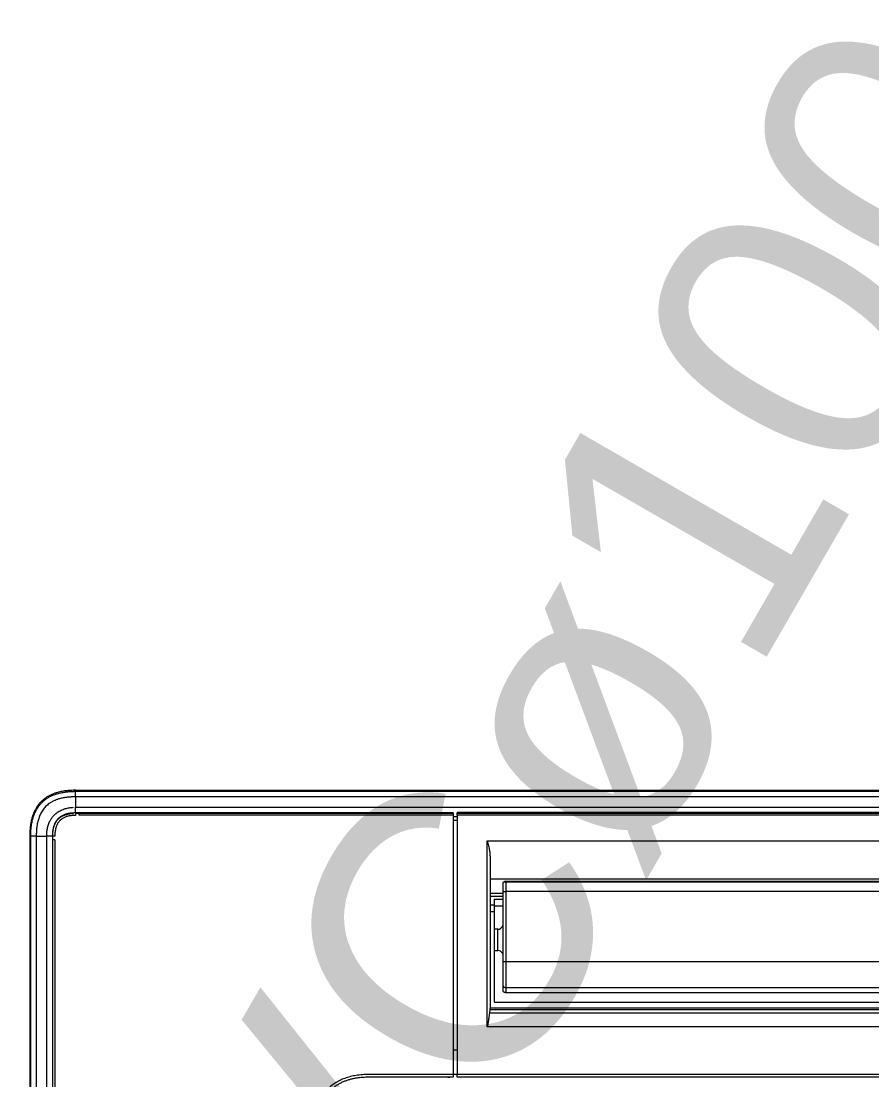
# Model space of a CAD drawing. Header units: metres. Extents: x -101133.8 to -101066.7, y -24899.3 to -24824.7.
# Drawn here: x -101108.6164 to -101108.305, y -24833.3835 to -24832.996 of the extents above; entities that cross this region are included whole.
import ezdxf

# ---------------------------------------------------------------- set-up
doc = ezdxf.new("R2010")
doc.units = ezdxf.units.M
doc.header["$LTSCALE"] = 0.2
doc.header["$PDSIZE"] = -5
for name, color, linetype in [('CMT-COTATION DIVERS', 1, 'Continuous'), ('CMT-CVC-MATERIEL', 30, 'Continuous'), ('CMT-PLB-EV-SOUS DALLAGE', 1, 'Continuous')]:
    doc.layers.add(name, color=color, linetype=linetype)
doc.styles.add('Arial', font='arial.ttf')
doc.styles.get("Standard").update_dxf_attribs({"font": 'arial.ttf'})
doc.dimstyles.get("Standard").update_dxf_attribs({"dimtxt": 0.18, "dimasz": 0.18, "dimexe": 0.18, "dimexo": 0.0625, "dimgap": 0.09, "dimtad": 0, "dimtih": 1, "dimtoh": 1, "dimdec": 4, "dimzin": 0, "dimdsep": 46, "dimtxsty": 'Standard', "dimcen": 0.09, "dimadec": 0, "dimazin": 0, "dimtfac": 1, "dimtdec": 4, "dimtofl": 0, "dimtmove": 0, "dimatfit": 3, "dimfxl": 1, "dimtolj": 1, "dimtzin": 0, "dimarcsym": 0})

# ---------------------------------------------------------------- blocks, each defined once
blk = doc.blocks.new('Cassette 600x600')
at = {"linetype": 'Continuous', "lineweight": 13}
for p, q in [((-20590.73, -35.19), (-20590.73, 551.21)), ((-20590.33, -35.19), (-20590.33, 551.21)), ((-20588.32, 551.21), (-20588.32, -35.19)), ((-20584.49, -35.19), (-20584.49, 551.21)), ((-20582.73, 104.51), (-20582.73, 411.51)), ((-20582.28, 104.51), (-20582.28, 411.51)), ((-20581.56, 411.51), (-20581.56, 104.51)), ((-20486.73, 411.51), (-20486.73, 104.51)), ((-20485.73, 411.51), (-20485.73, 104.51)), ((-20572.22, 115.51), (-20572.22, 400.51)), ((-20558.17, 399.51), (-20558.17, 116.51)), ((-20511.13, 116.51), (-20511.13, 399.51)), ((-20510.35, 399.59), (-20510.35, 116.42)), ((-20509.2, 116.31), (-20509.2, 399.7)), ((-20504.07, 400.51), (-20504.07, 115.51)), ((-20513.13, 118.01), (-20513.13, 398.01)), ((-20557.27, 394.23), (-20557.27, 121.78)), ((-20557.11, 393.71), (-20557.11, 122.31)), ((-20553.73, 122.31), (-20553.73, 393.71)), ((-20528.03, 122.31), (-20528.03, 393.71)), ((-20518.53, 122.31), (-20518.53, 393.71)), ((-20516.68, 122.31), (-20516.68, 393.71)), ((-20516.64, 122.04), (-20516.64, 393.97)), ((-20557.11, 122.31), (-20553.73, 122.31)), ((-20556.58, 121.31), (-20556.8, 121.32)), ((-20553.44, 121.31), (-20556.58, 121.31)), ((-20553.73, 122.31), (-20528.03, 122.31)), ((-20528.06, 121.31), (-20553.44, 121.31)), ((-20552.99, 121.31), (-20552.99, 116.51)), ((-20551.83, 121.31), (-20551.83, 116.51)), ((-20550.85, 118.01), (-20550.85, 121.31)), ((-20548.43, 118.01), (-20548.43, 121.31)), ((-20519.13, 121.31), (-20528.06, 121.31)), ((-20528.03, 122.31), (-20518.53, 122.31)), ((-20517.53, 121.31), (-20519.13, 121.31)), ((-20518.53, 122.31), (-20516.68, 122.31)), ((-20517.35, 121.31), (-20517.53, 121.31)), ((-20566.63, 116.51), (-20510.98, 116.51)), ((-20550.85, 118.01), (-20548.73, 118.01)), ((-20548.73, 116.51), (-20548.73, 118.01)), ((-20548.73, 118.01), (-20546.27, 118.01)), ((-20546.27, 118.01), (-20513.13, 118.01)), ((-20546.27, 118.01), (-20546.27, 116.51)), ((-20539.83, 119.31), (-20539.83, 118.01)), ((-20532.03, 119.31), (-20539.83, 119.31)), ((-20532.03, 118.01), (-20532.03, 119.31)), ((-20510.35, 116.42), (-20509.2, 116.31)), ((-20504.07, 115.51), (-20572.22, 115.51)), ((-20582.73, 104.51), (-20582.28, 104.51)), ((-20582.43, 103.01), (-20582.43, -35.19)), ((-20582.43, 103.01), (-20582.28, 103.01)), ((-20581.56, 104.51), (-20582.28, 104.51)), ((-20582.28, -33.88), (-20582.28, 103.01)), ((-20582.28, 103.01), (-20581.56, 103.01)), ((-20581.56, 104.51), (-20486.73, 104.51)), ((-20581.56, 103.01), (-20581.56, -33.88)), ((-20581.56, 103.01), (-20486.73, 103.01)), ((-20581.03, 104.51), (-20581.03, 103.01)), ((-20579.73, 103.11), (-20579.73, 104.51)), ((-20495.73, 103.11), (-20579.73, 103.11)), ((-20579.73, 103.01), (-20579.73, 103.11)), ((-20495.73, 103.11), (-20495.73, 104.51)), ((-20485.73, 104.51), (-20486.73, 104.51)), ((-20486.73, 104.51), (-20486.73, 103.01)), ((-20486.73, 103.01), (-20486.73, 72.81)), ((-20486.73, 103.01), (-20485.73, 103.01)), ((-20485.73, 103.01), (-20485.73, 93.8)), ((-20485.73, 101.01), (-20485.73, 101.78)), ((-20485.73, 93.8), (-20485.73, 72.81)), ((-20582.28, -35.19), (-20582.28, -33.88)), ((-20590.73, -35.19), (-20590.33, -35.19)), ((-20588.32, -35.19), (-20584.49, -35.19)), ((-20582.43, -35.19), (-20584.49, -35.19)), ((-20582.43, -35.19), (-20582.28, -35.19)), ((-20572.62, -43.54), (-20573.93, -43.54)), ((-20573.93, -43.54), (-20573.93, -43.69)), ((-20573.93, -43.69), (-20435.73, -43.69)), ((-20573.93, -43.69), (-20573.93, -45.76)), ((-19987.53, -45.76), (-20573.93, -45.76)), ((-20573.93, -49.58), (-20573.93, -45.76)), ((-20572.62, -42.83), (-20435.73, -42.83)), ((-20435.73, -43.54), (-20572.62, -43.54)), ((-20573.93, -49.58), (-19987.53, -49.58)), ((-19987.53, -51.6), (-20573.93, -51.6)), ((-20573.93, -51.99), (-20573.93, -51.6)), ((-20573.93, -51.99), (-19987.53, -51.99))]:
    blk.add_line(p, q, dxfattribs=at)
for centre, radius, start, end in [((-20541.83, 119.31), 2, 0, 73.2061), ((-20530.03, 119.31), 2, 120.8445, 180), ((-20535.42, 122.06), 7.4, 354.1787, 1.9347), ((-20581.65, -26.31), 8.91, 265.9739, 270.7197), ((-20565.04, -42.92), 8.91, 179.2804, 184.0261)]:
    blk.add_arc(centre, radius, start, end, dxfattribs=at)
for points, knots in [([(-20556.8, 121.32), (-20556.81, 121.32), (-20556.83, 121.32), (-20556.84, 121.33), (-20556.85, 121.33), (-20556.87, 121.33), (-20556.88, 121.33), (-20556.89, 121.33), (-20556.9, 121.34), (-20556.92, 121.34), (-20556.93, 121.34), (-20556.94, 121.35), (-20556.95, 121.35), (-20556.96, 121.35), (-20556.98, 121.36), (-20556.99, 121.36), (-20557, 121.37), (-20557.01, 121.37), (-20557.02, 121.37), (-20557.03, 121.38), (-20557.04, 121.38), (-20557.05, 121.39), (-20557.06, 121.4), (-20557.07, 121.4), (-20557.08, 121.41), (-20557.09, 121.41), (-20557.1, 121.42), (-20557.11, 121.43), (-20557.12, 121.43), (-20557.13, 121.44), (-20557.13, 121.45), (-20557.14, 121.45), (-20557.15, 121.46), (-20557.16, 121.47), (-20557.16, 121.47), (-20557.17, 121.48), (-20557.18, 121.49), (-20557.18, 121.5), (-20557.19, 121.51), (-20557.2, 121.53), (-20557.21, 121.54), (-20557.22, 121.55), (-20557.22, 121.56), (-20557.23, 121.58), (-20557.24, 121.59), (-20557.24, 121.6), (-20557.25, 121.62), (-20557.25, 121.63), (-20557.25, 121.64), (-20557.26, 121.66), (-20557.26, 121.68), (-20557.26, 121.7), (-20557.27, 121.72), (-20557.27, 121.74), (-20557.27, 121.76), (-20557.27, 121.79), (-20557.27, 121.81), (-20557.27, 121.83), (-20557.26, 121.85), (-20557.26, 121.87), (-20557.26, 121.89), (-20557.25, 121.92), (-20557.25, 121.95), (-20557.24, 121.98), (-20557.23, 122.01), (-20557.22, 122.04), (-20557.21, 122.07), (-20557.2, 122.1), (-20557.19, 122.13), (-20557.18, 122.16), (-20557.16, 122.19), (-20557.15, 122.23), (-20557.14, 122.25), (-20557.13, 122.25), (-20557.13, 122.26), (-20557.13, 122.26), (-20557.13, 122.27), (-20557.13, 122.27), (-20557.12, 122.27), (-20557.12, 122.28), (-20557.12, 122.28), (-20557.12, 122.29), (-20557.11, 122.29), (-20557.11, 122.3), (-20557.11, 122.3), (-20557.11, 122.3), (-20557.11, 122.3), (-20557.11, 122.3), (-20557.11, 122.3), (-20557.11, 122.3), (-20557.11, 122.3), (-20557.11, 122.3), (-20557.11, 122.3), (-20557.11, 122.3), (-20557.11, 122.3), (-20557.11, 122.3), (-20557.11, 122.31)], [0, 0, 0, 0, 1, 1, 1, 2, 2, 2, 3, 3, 3, 4, 4, 4, 5, 5, 5, 6, 6, 6, 7, 7, 7, 8, 8, 8, 9, 9, 9, 10, 10, 10, 11, 11, 11, 12, 12, 12, 13, 13, 13, 14, 14, 14, 15, 15, 15, 16, 16, 16, 17, 17, 17, 18, 18, 18, 19, 19, 19, 20, 20, 20, 21, 21, 21, 22, 22, 22, 23, 23, 23, 24, 24, 24, 25, 25, 25, 26, 26, 26, 27, 27, 27, 28, 28, 28, 29, 29, 29, 30, 30, 30, 31, 31, 31, 32, 32, 32, 32]), ([(-20553.44, 121.31), (-20553.44, 121.31), (-20553.44, 121.31), (-20553.44, 121.31), (-20553.44, 121.31), (-20553.44, 121.31), (-20553.45, 121.31), (-20553.45, 121.31), (-20553.45, 121.31), (-20553.45, 121.31), (-20553.45, 121.31), (-20553.45, 121.31), (-20553.45, 121.31), (-20553.46, 121.31), (-20553.46, 121.31), (-20553.47, 121.31), (-20553.47, 121.31), (-20553.47, 121.31), (-20553.48, 121.31), (-20553.48, 121.32), (-20553.49, 121.32), (-20553.49, 121.32), (-20553.49, 121.32), (-20553.5, 121.33), (-20553.5, 121.33), (-20553.51, 121.33), (-20553.52, 121.34), (-20553.53, 121.35), (-20553.53, 121.36), (-20553.54, 121.37), (-20553.55, 121.38), (-20553.56, 121.39), (-20553.56, 121.4), (-20553.57, 121.42), (-20553.58, 121.43), (-20553.59, 121.44), (-20553.59, 121.46), (-20553.6, 121.47), (-20553.61, 121.49), (-20553.61, 121.5), (-20553.62, 121.52), (-20553.63, 121.54), (-20553.63, 121.56), (-20553.64, 121.58), (-20553.64, 121.6), (-20553.65, 121.62), (-20553.66, 121.64), (-20553.66, 121.66), (-20553.67, 121.68), (-20553.67, 121.7), (-20553.68, 121.73), (-20553.68, 121.75), (-20553.69, 121.77), (-20553.69, 121.8), (-20553.69, 121.82), (-20553.7, 121.85), (-20553.7, 121.87), (-20553.7, 121.9), (-20553.71, 121.92), (-20553.71, 121.95), (-20553.71, 121.97), (-20553.72, 122), (-20553.72, 122.03), (-20553.72, 122.05), (-20553.72, 122.08), (-20553.72, 122.11), (-20553.72, 122.14), (-20553.73, 122.16), (-20553.73, 122.19), (-20553.73, 122.22), (-20553.73, 122.25), (-20553.73, 122.28), (-20553.73, 122.31)], [0, 0, 0, 0, 1, 1, 1, 2, 2, 2, 3, 3, 3, 4, 4, 4, 5, 5, 5, 6, 6, 6, 7, 7, 7, 8, 8, 8, 9, 9, 9, 10, 10, 10, 11, 11, 11, 12, 12, 12, 13, 13, 13, 14, 14, 14, 15, 15, 15, 16, 16, 16, 17, 17, 17, 18, 18, 18, 19, 19, 19, 20, 20, 20, 21, 21, 21, 22, 22, 22, 23, 23, 23, 24, 24, 24, 24]), ([(-20519.13, 121.31), (-20519.13, 121.31), (-20519.13, 121.31), (-20519.12, 121.31), (-20519.12, 121.31), (-20519.12, 121.31), (-20519.12, 121.31), (-20519.11, 121.31), (-20519.11, 121.31), (-20519.11, 121.31), (-20519.11, 121.31), (-20519.1, 121.31), (-20519.1, 121.31), (-20519.09, 121.31), (-20519.08, 121.31), (-20519.07, 121.31), (-20519.07, 121.31), (-20519.06, 121.31), (-20519.05, 121.31), (-20519.04, 121.32), (-20519.03, 121.32), (-20519.02, 121.32), (-20519.02, 121.32), (-20519.01, 121.33), (-20519, 121.33), (-20518.99, 121.33), (-20518.97, 121.34), (-20518.95, 121.35), (-20518.93, 121.36), (-20518.92, 121.37), (-20518.9, 121.38), (-20518.89, 121.39), (-20518.87, 121.4), (-20518.86, 121.42), (-20518.84, 121.43), (-20518.83, 121.44), (-20518.81, 121.46), (-20518.8, 121.47), (-20518.78, 121.49), (-20518.77, 121.5), (-20518.76, 121.52), (-20518.74, 121.54), (-20518.73, 121.56), (-20518.72, 121.58), (-20518.71, 121.6), (-20518.7, 121.62), (-20518.68, 121.64), (-20518.67, 121.66), (-20518.66, 121.68), (-20518.65, 121.7), (-20518.64, 121.73), (-20518.63, 121.75), (-20518.62, 121.77), (-20518.61, 121.8), (-20518.6, 121.82), (-20518.6, 121.85), (-20518.59, 121.87), (-20518.58, 121.9), (-20518.57, 121.92), (-20518.57, 121.95), (-20518.56, 121.97), (-20518.56, 122), (-20518.55, 122.03), (-20518.55, 122.05), (-20518.55, 122.08), (-20518.54, 122.11), (-20518.54, 122.14), (-20518.54, 122.16), (-20518.54, 122.19), (-20518.54, 122.22), (-20518.53, 122.25), (-20518.53, 122.28), (-20518.53, 122.31)], [0, 0, 0, 0, 1, 1, 1, 2, 2, 2, 3, 3, 3, 4, 4, 4, 5, 5, 5, 6, 6, 6, 7, 7, 7, 8, 8, 8, 9, 9, 9, 10, 10, 10, 11, 11, 11, 12, 12, 12, 13, 13, 13, 14, 14, 14, 15, 15, 15, 16, 16, 16, 17, 17, 17, 18, 18, 18, 19, 19, 19, 20, 20, 20, 21, 21, 21, 22, 22, 22, 23, 23, 23, 24, 24, 24, 24]), ([(-20516.68, 122.31), (-20516.68, 122.3), (-20516.68, 122.3), (-20516.68, 122.3), (-20516.68, 122.3), (-20516.68, 122.3), (-20516.68, 122.3), (-20516.68, 122.3), (-20516.68, 122.3), (-20516.68, 122.3), (-20516.68, 122.3), (-20516.68, 122.3), (-20516.68, 122.3), (-20516.68, 122.29), (-20516.68, 122.28), (-20516.67, 122.27), (-20516.67, 122.26), (-20516.67, 122.25), (-20516.66, 122.23), (-20516.66, 122.22), (-20516.66, 122.21), (-20516.66, 122.2), (-20516.66, 122.19), (-20516.65, 122.18), (-20516.65, 122.17), (-20516.65, 122.15), (-20516.65, 122.11), (-20516.64, 122.08), (-20516.64, 122.05), (-20516.64, 122.03), (-20516.64, 122), (-20516.64, 121.97), (-20516.65, 121.95), (-20516.65, 121.92), (-20516.66, 121.89), (-20516.66, 121.86), (-20516.67, 121.84), (-20516.67, 121.81), (-20516.68, 121.8), (-20516.69, 121.78), (-20516.69, 121.76), (-20516.7, 121.74), (-20516.71, 121.72), (-20516.72, 121.7), (-20516.73, 121.68), (-20516.74, 121.66), (-20516.75, 121.65), (-20516.77, 121.63), (-20516.78, 121.61), (-20516.79, 121.59), (-20516.8, 121.58), (-20516.81, 121.57), (-20516.82, 121.56), (-20516.83, 121.55), (-20516.84, 121.54), (-20516.86, 121.52), (-20516.87, 121.51), (-20516.88, 121.5), (-20516.9, 121.49), (-20516.91, 121.48), (-20516.92, 121.47), (-20516.93, 121.46), (-20516.94, 121.45), (-20516.95, 121.45), (-20516.96, 121.44), (-20516.98, 121.43), (-20516.99, 121.43), (-20517, 121.42), (-20517.01, 121.42), (-20517.02, 121.41), (-20517.03, 121.4), (-20517.04, 121.4), (-20517.06, 121.39), (-20517.07, 121.39), (-20517.08, 121.38), (-20517.09, 121.38), (-20517.1, 121.37), (-20517.12, 121.37), (-20517.13, 121.36), (-20517.14, 121.36), (-20517.15, 121.36), (-20517.17, 121.35), (-20517.18, 121.35), (-20517.19, 121.34), (-20517.2, 121.34), (-20517.22, 121.34), (-20517.23, 121.34), (-20517.24, 121.33), (-20517.25, 121.33), (-20517.27, 121.33), (-20517.28, 121.33), (-20517.29, 121.32), (-20517.3, 121.32), (-20517.32, 121.32), (-20517.33, 121.32), (-20517.34, 121.32), (-20517.35, 121.31)], [0, 0, 0, 0, 1, 1, 1, 2, 2, 2, 3, 3, 3, 4, 4, 4, 5, 5, 5, 6, 6, 6, 7, 7, 7, 8, 8, 8, 9, 9, 9, 10, 10, 10, 11, 11, 11, 12, 12, 12, 13, 13, 13, 14, 14, 14, 15, 15, 15, 16, 16, 16, 17, 17, 17, 18, 18, 18, 19, 19, 19, 20, 20, 20, 21, 21, 21, 22, 22, 22, 23, 23, 23, 24, 24, 24, 25, 25, 25, 26, 26, 26, 27, 27, 27, 28, 28, 28, 29, 29, 29, 30, 30, 30, 31, 31, 31, 32, 32, 32, 32]), ([(-20572.22, 115.51), (-20572.21, 115.51), (-20572.21, 115.51), (-20572.21, 115.51), (-20572.21, 115.51), (-20572.21, 115.51), (-20572.2, 115.51), (-20572.2, 115.51), (-20572.2, 115.51), (-20572.2, 115.51), (-20572.2, 115.51), (-20572.19, 115.51), (-20572.19, 115.51), (-20572, 115.56), (-20571.64, 115.66), (-20571.32, 115.74), (-20571, 115.82), (-20570.72, 115.89), (-20570.44, 115.96), (-20570.15, 116.03), (-20569.86, 116.1), (-20569.54, 116.16), (-20569.22, 116.22), (-20568.88, 116.28), (-20568.63, 116.32), (-20568.43, 116.35), (-20568.29, 116.36), (-20568.13, 116.38), (-20567.98, 116.4), (-20567.8, 116.41), (-20567.63, 116.43), (-20567.46, 116.44), (-20567.3, 116.46), (-20567.13, 116.47), (-20566.97, 116.48), (-20566.8, 116.49), (-20566.63, 116.51)], [0, 0, 0, 0, 1, 1, 1, 2, 2, 2, 3, 3, 3, 4, 4, 4, 5, 5, 5, 6, 6, 6, 7, 7, 7, 8, 8, 8, 9, 9, 9, 10, 10, 10, 11, 11, 11, 12, 12, 12, 12]), ([(-20510.98, 116.51), (-20510.97, 116.5), (-20510.95, 116.5), (-20510.94, 116.5), (-20510.92, 116.5), (-20510.9, 116.5), (-20510.89, 116.49), (-20510.87, 116.49), (-20510.85, 116.49), (-20510.83, 116.49), (-20510.81, 116.48), (-20510.79, 116.48), (-20510.77, 116.48), (-20510.75, 116.47), (-20510.73, 116.47), (-20510.71, 116.47), (-20510.69, 116.46), (-20510.67, 116.46), (-20510.65, 116.46), (-20510.62, 116.45), (-20510.6, 116.45), (-20510.57, 116.44), (-20510.55, 116.44), (-20510.52, 116.43), (-20510.5, 116.43), (-20510.49, 116.43), (-20510.48, 116.43), (-20510.46, 116.43), (-20510.45, 116.43), (-20510.44, 116.43), (-20510.43, 116.42), (-20510.41, 116.42), (-20510.4, 116.42), (-20510.39, 116.42), (-20510.38, 116.42), (-20510.36, 116.42), (-20510.35, 116.42)], [0, 0, 0, 0, 1, 1, 1, 2, 2, 2, 3, 3, 3, 4, 4, 4, 5, 5, 5, 6, 6, 6, 7, 7, 7, 8, 8, 8, 9, 9, 9, 10, 10, 10, 11, 11, 11, 12, 12, 12, 12]), ([(-20509.2, 116.31), (-20509.04, 116.29), (-20508.88, 116.27), (-20508.72, 116.25), (-20508.56, 116.22), (-20508.4, 116.2), (-20508.23, 116.18), (-20508.07, 116.16), (-20507.9, 116.13), (-20507.74, 116.11), (-20507.59, 116.09), (-20507.46, 116.07), (-20507.26, 116.04), (-20507.04, 116.01), (-20506.75, 115.96), (-20506.47, 115.92), (-20506.2, 115.87), (-20505.94, 115.83), (-20505.69, 115.79), (-20505.43, 115.74), (-20505.19, 115.7), (-20504.9, 115.65), (-20504.61, 115.6), (-20504.29, 115.54), (-20504.11, 115.51), (-20504.11, 115.51), (-20504.1, 115.51), (-20504.1, 115.51), (-20504.1, 115.51), (-20504.1, 115.51), (-20504.09, 115.51), (-20504.09, 115.51), (-20504.09, 115.51), (-20504.08, 115.51), (-20504.08, 115.51), (-20504.08, 115.51), (-20504.07, 115.51)], [0, 0, 0, 0, 1, 1, 1, 2, 2, 2, 3, 3, 3, 4, 4, 4, 5, 5, 5, 6, 6, 6, 7, 7, 7, 8, 8, 8, 9, 9, 9, 10, 10, 10, 11, 11, 11, 12, 12, 12, 12]), ([(-20486.73, 72.81), (-20486.72, 72.41), (-20486.7, 72.01), (-20486.69, 71.61), (-20486.67, 71.21), (-20486.65, 70.81), (-20486.63, 70.41), (-20486.61, 70.01), (-20486.58, 69.62), (-20486.54, 69.21), (-20486.51, 68.81), (-20486.46, 68.4), (-20486.41, 68.02), (-20486.36, 67.65), (-20486.31, 67.31), (-20486.24, 66.96), (-20486.18, 66.61), (-20486.11, 66.25), (-20486.03, 65.9), (-20485.95, 65.55), (-20485.86, 65.21), (-20485.76, 64.86), (-20485.66, 64.51), (-20485.55, 64.15), (-20485.44, 63.83), (-20485.33, 63.5), (-20485.22, 63.2), (-20485.1, 62.89), (-20484.98, 62.59), (-20484.85, 62.28), (-20484.72, 61.98), (-20484.58, 61.68), (-20484.44, 61.38), (-20484.29, 61.09), (-20484.13, 60.8), (-20483.97, 60.5), (-20483.8, 60.23), (-20483.64, 59.95), (-20483.47, 59.69), (-20483.29, 59.43), (-20483.12, 59.17), (-20482.93, 58.92), (-20482.74, 58.67), (-20482.54, 58.42), (-20482.34, 58.17), (-20482.13, 57.94), (-20481.93, 57.7), (-20481.71, 57.47), (-20481.49, 57.25), (-20481.26, 57.03), (-20481.03, 56.81), (-20480.8, 56.6), (-20480.56, 56.39), (-20480.32, 56.19), (-20480.07, 56), (-20479.82, 55.81), (-20479.56, 55.62), (-20479.31, 55.44), (-20479.05, 55.27), (-20478.79, 55.1), (-20478.51, 54.93), (-20478.23, 54.77), (-20477.94, 54.6), (-20477.65, 54.45), (-20477.35, 54.29), (-20477.06, 54.15), (-20476.75, 54.02), (-20476.45, 53.88), (-20476.14, 53.75), (-20475.84, 53.63), (-20475.54, 53.51), (-20475.24, 53.4), (-20474.91, 53.29), (-20474.58, 53.18), (-20474.23, 53.07), (-20473.88, 52.98), (-20473.53, 52.88), (-20473.18, 52.79), (-20472.83, 52.71), (-20472.48, 52.63), (-20472.12, 52.56), (-20471.78, 52.49), (-20471.43, 52.43), (-20471.09, 52.37), (-20470.71, 52.32), (-20470.34, 52.27), (-20469.93, 52.23), (-20469.52, 52.19), (-20469.12, 52.16), (-20468.72, 52.13), (-20468.33, 52.1), (-20467.93, 52.08), (-20467.53, 52.06), (-20467.13, 52.05), (-20466.73, 52.03), (-20466.33, 52.02), (-20465.93, 52.01)], [0, 0, 0, 0, 1, 1, 1, 2, 2, 2, 3, 3, 3, 4, 4, 4, 5, 5, 5, 6, 6, 6, 7, 7, 7, 8, 8, 8, 9, 9, 9, 10, 10, 10, 11, 11, 11, 12, 12, 12, 13, 13, 13, 14, 14, 14, 15, 15, 15, 16, 16, 16, 17, 17, 17, 18, 18, 18, 19, 19, 19, 20, 20, 20, 21, 21, 21, 22, 22, 22, 23, 23, 23, 24, 24, 24, 25, 25, 25, 26, 26, 26, 27, 27, 27, 28, 28, 28, 29, 29, 29, 30, 30, 30, 31, 31, 31, 32, 32, 32, 32]), ([(-20485.73, 72.81), (-20485.72, 72.42), (-20485.7, 72.04), (-20485.69, 71.65), (-20485.67, 71.27), (-20485.66, 70.88), (-20485.63, 70.5), (-20485.61, 70.12), (-20485.59, 69.73), (-20485.55, 69.35), (-20485.52, 68.97), (-20485.48, 68.59), (-20485.43, 68.21), (-20485.37, 67.82), (-20485.31, 67.43), (-20485.24, 67.03), (-20485.17, 66.64), (-20485.08, 66.25), (-20484.99, 65.88), (-20484.9, 65.5), (-20484.8, 65.13), (-20484.68, 64.73), (-20484.56, 64.33), (-20484.41, 63.91), (-20484.3, 63.61), (-20484.22, 63.37), (-20484.15, 63.2), (-20484.08, 63.02), (-20484, 62.84), (-20483.92, 62.64), (-20483.83, 62.44), (-20483.74, 62.25), (-20483.66, 62.06), (-20483.56, 61.87), (-20483.47, 61.69), (-20483.38, 61.5), (-20483.27, 61.32), (-20483.17, 61.13), (-20483.07, 60.94), (-20482.96, 60.76), (-20482.84, 60.57), (-20482.73, 60.39), (-20482.61, 60.21), (-20482.49, 60.03), (-20482.37, 59.85), (-20482.25, 59.68), (-20482.12, 59.5), (-20481.99, 59.33), (-20481.86, 59.16), (-20481.73, 59), (-20481.59, 58.84), (-20481.46, 58.68), (-20481.32, 58.52), (-20481.18, 58.37), (-20481.03, 58.21), (-20480.89, 58.06), (-20480.74, 57.91), (-20480.59, 57.77), (-20480.44, 57.62), (-20480.28, 57.48), (-20480.12, 57.34), (-20479.96, 57.2), (-20479.8, 57.06), (-20479.63, 56.92), (-20479.46, 56.79), (-20479.28, 56.65), (-20479.11, 56.53), (-20478.93, 56.4), (-20478.75, 56.27), (-20478.57, 56.15), (-20478.4, 56.04), (-20478.22, 55.93), (-20478.02, 55.81), (-20477.83, 55.69), (-20477.6, 55.56), (-20477.39, 55.44), (-20477.17, 55.32), (-20476.95, 55.21), (-20476.73, 55.11), (-20476.51, 55), (-20476.28, 54.9), (-20476.06, 54.8), (-20475.84, 54.7), (-20475.61, 54.61), (-20475.38, 54.52), (-20475.15, 54.44), (-20474.91, 54.35), (-20474.67, 54.27), (-20474.43, 54.19), (-20474.19, 54.11), (-20473.94, 54.04), (-20473.7, 53.97), (-20473.46, 53.9), (-20473.22, 53.84), (-20472.97, 53.78), (-20472.74, 53.72), (-20472.48, 53.66), (-20472.22, 53.6), (-20471.95, 53.55), (-20471.68, 53.49), (-20471.41, 53.44), (-20471.14, 53.4), (-20470.87, 53.36), (-20470.6, 53.31), (-20470.33, 53.28), (-20470.06, 53.24), (-20469.79, 53.21), (-20469.52, 53.18), (-20469.24, 53.16), (-20468.97, 53.13), (-20468.69, 53.11), (-20468.42, 53.1), (-20468.14, 53.08), (-20467.86, 53.07), (-20467.59, 53.05), (-20467.31, 53.04), (-20467.04, 53.03), (-20466.76, 53.03), (-20466.48, 53.02), (-20466.21, 53.01), (-20465.93, 53.01)], [0, 0, 0, 0, 1, 1, 1, 2, 2, 2, 3, 3, 3, 4, 4, 4, 5, 5, 5, 6, 6, 6, 7, 7, 7, 8, 8, 8, 9, 9, 9, 10, 10, 10, 11, 11, 11, 12, 12, 12, 13, 13, 13, 14, 14, 14, 15, 15, 15, 16, 16, 16, 17, 17, 17, 18, 18, 18, 19, 19, 19, 20, 20, 20, 21, 21, 21, 22, 22, 22, 23, 23, 23, 24, 24, 24, 25, 25, 25, 26, 26, 26, 27, 27, 27, 28, 28, 28, 29, 29, 29, 30, 30, 30, 31, 31, 31, 32, 32, 32, 33, 33, 33, 34, 34, 34, 35, 35, 35, 36, 36, 36, 37, 37, 37, 38, 38, 38, 39, 39, 39, 40, 40, 40, 40]), ([(-20581.56, -33.88), (-20581.59, -33.88), (-20581.61, -33.88), (-20581.63, -33.88), (-20581.66, -33.88), (-20581.68, -33.88), (-20581.7, -33.88), (-20581.73, -33.88), (-20581.75, -33.88), (-20581.77, -33.88), (-20581.79, -33.88), (-20581.82, -33.88), (-20581.84, -33.88), (-20581.86, -33.88), (-20581.88, -33.88), (-20581.9, -33.88), (-20581.92, -33.88), (-20581.94, -33.88), (-20581.96, -33.88), (-20581.97, -33.88), (-20581.99, -33.88), (-20582.01, -33.88), (-20582.03, -33.88), (-20582.04, -33.88), (-20582.06, -33.88), (-20582.08, -33.88), (-20582.09, -33.88), (-20582.11, -33.88), (-20582.12, -33.88), (-20582.13, -33.88), (-20582.15, -33.88), (-20582.16, -33.88), (-20582.17, -33.88), (-20582.18, -33.88), (-20582.19, -33.88), (-20582.2, -33.88), (-20582.21, -33.88), (-20582.22, -33.88), (-20582.23, -33.88), (-20582.23, -33.88), (-20582.24, -33.88), (-20582.25, -33.88), (-20582.25, -33.88), (-20582.26, -33.88), (-20582.26, -33.88), (-20582.27, -33.88), (-20582.27, -33.88), (-20582.27, -33.88), (-20582.28, -33.88)], [0, 0, 0, 0, 1, 1, 1, 2, 2, 2, 3, 3, 3, 4, 4, 4, 5, 5, 5, 6, 6, 6, 7, 7, 7, 8, 8, 8, 9, 9, 9, 10, 10, 10, 11, 11, 11, 12, 12, 12, 13, 13, 13, 14, 14, 14, 15, 15, 15, 16, 16, 16, 16]), ([(-20590.73, -35.19), (-20590.72, -35.49), (-20590.71, -35.79), (-20590.7, -36.09), (-20590.69, -36.39), (-20590.68, -36.68), (-20590.66, -36.98), (-20590.65, -37.28), (-20590.63, -37.58), (-20590.61, -37.87), (-20590.58, -38.17), (-20590.55, -38.47), (-20590.52, -38.76), (-20590.48, -39.06), (-20590.44, -39.35), (-20590.39, -39.64), (-20590.35, -39.94), (-20590.29, -40.23), (-20590.23, -40.52), (-20590.17, -40.81), (-20590.1, -41.09), (-20590.02, -41.39), (-20589.94, -41.69), (-20589.85, -42.01), (-20589.78, -42.25), (-20589.71, -42.47), (-20589.66, -42.61), (-20589.6, -42.78), (-20589.54, -42.94), (-20589.47, -43.13), (-20589.4, -43.3), (-20589.34, -43.48), (-20589.27, -43.65), (-20589.19, -43.82), (-20589.12, -43.99), (-20589.04, -44.16), (-20588.96, -44.33), (-20588.88, -44.5), (-20588.8, -44.66), (-20588.71, -44.83), (-20588.62, -44.99), (-20588.53, -45.15), (-20588.44, -45.32), (-20588.34, -45.48), (-20588.24, -45.64), (-20588.14, -45.79), (-20588.04, -45.95), (-20587.94, -46.1), (-20587.83, -46.25), (-20587.72, -46.41), (-20587.61, -46.56), (-20587.49, -46.71), (-20587.38, -46.85), (-20587.26, -47), (-20587.13, -47.14), (-20587.01, -47.28), (-20586.89, -47.42), (-20586.76, -47.56), (-20586.63, -47.69), (-20586.49, -47.83), (-20586.36, -47.96), (-20586.22, -48.09), (-20586.08, -48.22), (-20585.94, -48.34), (-20585.8, -48.46), (-20585.66, -48.58), (-20585.51, -48.7), (-20585.36, -48.82), (-20585.2, -48.94), (-20585.06, -49.04), (-20584.92, -49.15), (-20584.79, -49.24), (-20584.6, -49.36), (-20584.37, -49.51), (-20584.04, -49.71), (-20583.73, -49.88), (-20583.42, -50.05), (-20583.13, -50.2), (-20582.82, -50.34), (-20582.52, -50.47), (-20582.21, -50.61), (-20581.89, -50.73), (-20581.56, -50.85), (-20581.23, -50.96), (-20580.92, -51.06), (-20580.62, -51.15), (-20580.35, -51.23), (-20580.07, -51.3), (-20579.79, -51.37), (-20579.5, -51.44), (-20579.21, -51.5), (-20578.92, -51.56), (-20578.63, -51.62), (-20578.34, -51.67), (-20578.05, -51.71), (-20577.76, -51.75), (-20577.47, -51.79), (-20577.17, -51.82), (-20576.88, -51.85), (-20576.59, -51.87), (-20576.29, -51.9), (-20576, -51.91), (-20575.7, -51.93), (-20575.41, -51.94), (-20575.11, -51.96), (-20574.82, -51.97), (-20574.52, -51.98), (-20574.23, -51.99), (-20573.93, -51.99)], [0, 0, 0, 0, 1, 1, 1, 2, 2, 2, 3, 3, 3, 4, 4, 4, 5, 5, 5, 6, 6, 6, 7, 7, 7, 8, 8, 8, 9, 9, 9, 10, 10, 10, 11, 11, 11, 12, 12, 12, 13, 13, 13, 14, 14, 14, 15, 15, 15, 16, 16, 16, 17, 17, 17, 18, 18, 18, 19, 19, 19, 20, 20, 20, 21, 21, 21, 22, 22, 22, 23, 23, 23, 24, 24, 24, 25, 25, 25, 26, 26, 26, 27, 27, 27, 28, 28, 28, 29, 29, 29, 30, 30, 30, 31, 31, 31, 32, 32, 32, 33, 33, 33, 34, 34, 34, 35, 35, 35, 36, 36, 36, 36]), ([(-20573.93, -51.6), (-20573.98, -51.6), (-20574.02, -51.6), (-20574.07, -51.6), (-20574.12, -51.6), (-20574.16, -51.59), (-20574.21, -51.59), (-20574.26, -51.59), (-20574.31, -51.59), (-20574.35, -51.59), (-20574.4, -51.59), (-20574.44, -51.59), (-20574.49, -51.59), (-20574.7, -51.59), (-20575.03, -51.58), (-20575.33, -51.57), (-20575.62, -51.55), (-20575.89, -51.54), (-20576.16, -51.52), (-20576.43, -51.5), (-20576.71, -51.47), (-20576.99, -51.44), (-20577.27, -51.41), (-20577.54, -51.38), (-20577.82, -51.34), (-20578.09, -51.3), (-20578.36, -51.26), (-20578.64, -51.21), (-20578.91, -51.16), (-20579.18, -51.1), (-20579.45, -51.04), (-20579.72, -50.98), (-20580, -50.91), (-20580.26, -50.84), (-20580.52, -50.77), (-20580.77, -50.7), (-20581.06, -50.6), (-20581.34, -50.51), (-20581.67, -50.39), (-20581.98, -50.27), (-20582.29, -50.14), (-20582.59, -50.01), (-20582.88, -49.87), (-20583.17, -49.74), (-20583.45, -49.59), (-20583.75, -49.42), (-20584.05, -49.25), (-20584.36, -49.05), (-20584.58, -48.9), (-20584.75, -48.78), (-20584.87, -48.7), (-20585, -48.6), (-20585.12, -48.5), (-20585.27, -48.39), (-20585.4, -48.28), (-20585.53, -48.17), (-20585.66, -48.06), (-20585.79, -47.95), (-20585.92, -47.83), (-20586.04, -47.71), (-20586.16, -47.59), (-20586.29, -47.47), (-20586.41, -47.35), (-20586.52, -47.23), (-20586.64, -47.1), (-20586.75, -46.97), (-20586.87, -46.84), (-20586.98, -46.71), (-20587.09, -46.58), (-20587.19, -46.45), (-20587.3, -46.31), (-20587.39, -46.18), (-20587.5, -46.03), (-20587.61, -45.89), (-20587.72, -45.72), (-20587.82, -45.56), (-20587.93, -45.39), (-20588.03, -45.23), (-20588.12, -45.06), (-20588.22, -44.9), (-20588.31, -44.73), (-20588.4, -44.56), (-20588.49, -44.39), (-20588.57, -44.22), (-20588.66, -44.04), (-20588.74, -43.87), (-20588.82, -43.69), (-20588.89, -43.52), (-20588.97, -43.34), (-20589.04, -43.16), (-20589.1, -42.98), (-20589.17, -42.8), (-20589.24, -42.61), (-20589.3, -42.44), (-20589.36, -42.26), (-20589.41, -42.09), (-20589.47, -41.89), (-20589.53, -41.68), (-20589.6, -41.43), (-20589.66, -41.19), (-20589.72, -40.95), (-20589.78, -40.72), (-20589.83, -40.48), (-20589.88, -40.25), (-20589.92, -40.01), (-20589.96, -39.77), (-20590.01, -39.53), (-20590.04, -39.3), (-20590.08, -39.06), (-20590.11, -38.82), (-20590.14, -38.58), (-20590.17, -38.34), (-20590.19, -38.1), (-20590.22, -37.85), (-20590.24, -37.62), (-20590.26, -37.38), (-20590.27, -37.15), (-20590.29, -36.9), (-20590.3, -36.64), (-20590.31, -36.36), (-20590.32, -36.17), (-20590.32, -36.08), (-20590.32, -36.01), (-20590.32, -35.93), (-20590.32, -35.85), (-20590.32, -35.77), (-20590.33, -35.68), (-20590.33, -35.6), (-20590.33, -35.52), (-20590.33, -35.44), (-20590.33, -35.36), (-20590.33, -35.28), (-20590.33, -35.19)], [0, 0, 0, 0, 1, 1, 1, 2, 2, 2, 3, 3, 3, 4, 4, 4, 5, 5, 5, 6, 6, 6, 7, 7, 7, 8, 8, 8, 9, 9, 9, 10, 10, 10, 11, 11, 11, 12, 12, 12, 13, 13, 13, 14, 14, 14, 15, 15, 15, 16, 16, 16, 17, 17, 17, 18, 18, 18, 19, 19, 19, 20, 20, 20, 21, 21, 21, 22, 22, 22, 23, 23, 23, 24, 24, 24, 25, 25, 25, 26, 26, 26, 27, 27, 27, 28, 28, 28, 29, 29, 29, 30, 30, 30, 31, 31, 31, 32, 32, 32, 33, 33, 33, 34, 34, 34, 35, 35, 35, 36, 36, 36, 37, 37, 37, 38, 38, 38, 39, 39, 39, 40, 40, 40, 41, 41, 41, 42, 42, 42, 43, 43, 43, 44, 44, 44, 44]), ([(-20588.32, -35.19), (-20588.38, -35.19), (-20588.45, -35.19), (-20588.51, -35.19), (-20588.58, -35.19), (-20588.64, -35.19), (-20588.71, -35.19), (-20588.77, -35.19), (-20588.84, -35.19), (-20588.9, -35.19), (-20588.96, -35.19), (-20589.02, -35.19), (-20589.08, -35.19), (-20589.14, -35.19), (-20589.2, -35.19), (-20589.25, -35.19), (-20589.31, -35.19), (-20589.36, -35.19), (-20589.42, -35.19), (-20589.47, -35.19), (-20589.52, -35.19), (-20589.57, -35.19), (-20589.62, -35.19), (-20589.66, -35.19), (-20589.71, -35.19), (-20589.76, -35.19), (-20589.8, -35.19), (-20589.84, -35.19), (-20589.88, -35.19), (-20589.92, -35.19), (-20589.96, -35.19), (-20589.99, -35.19), (-20590.03, -35.19), (-20590.06, -35.19), (-20590.09, -35.19), (-20590.12, -35.19), (-20590.14, -35.19), (-20590.17, -35.19), (-20590.19, -35.19), (-20590.21, -35.19), (-20590.23, -35.19), (-20590.24, -35.19), (-20590.26, -35.19), (-20590.27, -35.19), (-20590.28, -35.19), (-20590.3, -35.19), (-20590.31, -35.19), (-20590.32, -35.19), (-20590.33, -35.19)], [0, 0, 0, 0, 1, 1, 1, 2, 2, 2, 3, 3, 3, 4, 4, 4, 5, 5, 5, 6, 6, 6, 7, 7, 7, 8, 8, 8, 9, 9, 9, 10, 10, 10, 11, 11, 11, 12, 12, 12, 13, 13, 13, 14, 14, 14, 15, 15, 15, 16, 16, 16, 16]), ([(-20588.32, -35.19), (-20588.32, -35.27), (-20588.32, -35.35), (-20588.32, -35.42), (-20588.32, -35.5), (-20588.32, -35.58), (-20588.31, -35.65), (-20588.31, -35.73), (-20588.31, -35.81), (-20588.31, -35.88), (-20588.31, -35.96), (-20588.31, -36.02), (-20588.3, -36.11), (-20588.3, -36.28), (-20588.29, -36.54), (-20588.28, -36.77), (-20588.26, -37), (-20588.25, -37.21), (-20588.23, -37.43), (-20588.21, -37.65), (-20588.19, -37.87), (-20588.17, -38.09), (-20588.14, -38.31), (-20588.12, -38.53), (-20588.08, -38.74), (-20588.05, -38.96), (-20588.02, -39.18), (-20587.98, -39.39), (-20587.94, -39.61), (-20587.9, -39.83), (-20587.86, -40.04), (-20587.81, -40.25), (-20587.76, -40.46), (-20587.7, -40.68), (-20587.65, -40.9), (-20587.58, -41.14), (-20587.53, -41.32), (-20587.47, -41.5), (-20587.43, -41.64), (-20587.38, -41.79), (-20587.33, -41.94), (-20587.27, -42.1), (-20587.21, -42.25), (-20587.15, -42.41), (-20587.09, -42.56), (-20587.03, -42.71), (-20586.96, -42.86), (-20586.9, -43.01), (-20586.83, -43.16), (-20586.76, -43.31), (-20586.68, -43.45), (-20586.61, -43.6), (-20586.53, -43.74), (-20586.46, -43.89), (-20586.37, -44.03), (-20586.29, -44.17), (-20586.2, -44.32), (-20586.12, -44.45), (-20586.03, -44.58), (-20585.96, -44.69), (-20585.84, -44.86), (-20585.7, -45.04), (-20585.51, -45.29), (-20585.32, -45.52), (-20585.12, -45.74), (-20584.94, -45.94), (-20584.74, -46.14), (-20584.54, -46.33), (-20584.33, -46.52), (-20584.11, -46.7), (-20583.89, -46.88), (-20583.66, -47.05), (-20583.43, -47.21), (-20583.2, -47.37), (-20582.97, -47.52), (-20582.73, -47.66), (-20582.49, -47.8), (-20582.24, -47.93), (-20581.99, -48.05), (-20581.74, -48.17), (-20581.48, -48.28), (-20581.22, -48.38), (-20580.96, -48.49), (-20580.7, -48.58), (-20580.44, -48.67), (-20580.17, -48.76), (-20579.91, -48.84), (-20579.65, -48.91), (-20579.38, -48.99), (-20579.12, -49.05), (-20578.85, -49.11), (-20578.58, -49.17), (-20578.31, -49.22), (-20578.04, -49.27), (-20577.77, -49.31), (-20577.5, -49.35), (-20577.22, -49.39), (-20576.95, -49.42), (-20576.68, -49.45), (-20576.4, -49.47), (-20576.13, -49.49), (-20575.86, -49.51), (-20575.58, -49.52), (-20575.31, -49.54), (-20575.03, -49.55), (-20574.76, -49.56), (-20574.48, -49.57), (-20574.21, -49.57), (-20573.93, -49.58)], [0, 0, 0, 0, 1, 1, 1, 2, 2, 2, 3, 3, 3, 4, 4, 4, 5, 5, 5, 6, 6, 6, 7, 7, 7, 8, 8, 8, 9, 9, 9, 10, 10, 10, 11, 11, 11, 12, 12, 12, 13, 13, 13, 14, 14, 14, 15, 15, 15, 16, 16, 16, 17, 17, 17, 18, 18, 18, 19, 19, 19, 20, 20, 20, 21, 21, 21, 22, 22, 22, 23, 23, 23, 24, 24, 24, 25, 25, 25, 26, 26, 26, 27, 27, 27, 28, 28, 28, 29, 29, 29, 30, 30, 30, 31, 31, 31, 32, 32, 32, 33, 33, 33, 34, 34, 34, 35, 35, 35, 36, 36, 36, 36]), ([(-20573.93, -45.76), (-20574.13, -45.76), (-20574.34, -45.75), (-20574.54, -45.75), (-20574.74, -45.74), (-20574.95, -45.73), (-20575.15, -45.71), (-20575.36, -45.7), (-20575.56, -45.68), (-20575.76, -45.66), (-20575.96, -45.63), (-20576.14, -45.61), (-20576.37, -45.57), (-20576.59, -45.53), (-20576.86, -45.48), (-20577.11, -45.42), (-20577.37, -45.36), (-20577.61, -45.3), (-20577.85, -45.23), (-20578.09, -45.16), (-20578.32, -45.08), (-20578.57, -44.98), (-20578.81, -44.89), (-20579.06, -44.78), (-20579.26, -44.68), (-20579.47, -44.58), (-20579.63, -44.5), (-20579.79, -44.41), (-20579.96, -44.31), (-20580.13, -44.21), (-20580.3, -44.1), (-20580.47, -43.99), (-20580.63, -43.87), (-20580.79, -43.75), (-20580.94, -43.64), (-20581.09, -43.52), (-20581.25, -43.38), (-20581.42, -43.23), (-20581.6, -43.07), (-20581.76, -42.89), (-20581.93, -42.72), (-20582.09, -42.55), (-20582.24, -42.37), (-20582.38, -42.19), (-20582.53, -42), (-20582.66, -41.81), (-20582.8, -41.63), (-20582.92, -41.44), (-20583.04, -41.22), (-20583.17, -41.01), (-20583.3, -40.76), (-20583.42, -40.52), (-20583.54, -40.28), (-20583.64, -40.03), (-20583.73, -39.79), (-20583.83, -39.54), (-20583.91, -39.29), (-20583.99, -39.03), (-20584.06, -38.77), (-20584.13, -38.51), (-20584.19, -38.26), (-20584.24, -38), (-20584.29, -37.75), (-20584.33, -37.5), (-20584.37, -37.24), (-20584.4, -36.99), (-20584.42, -36.73), (-20584.45, -36.48), (-20584.46, -36.22), (-20584.48, -35.96)], [0, 0, 0, 0, 1, 1, 1, 2, 2, 2, 3, 3, 3, 4, 4, 4, 5, 5, 5, 6, 6, 6, 7, 7, 7, 8, 8, 8, 9, 9, 9, 10, 10, 10, 11, 11, 11, 12, 12, 12, 13, 13, 13, 14, 14, 14, 15, 15, 15, 16, 16, 16, 17, 17, 17, 18, 18, 18, 19, 19, 19, 20, 20, 20, 21, 21, 21, 22, 22, 22, 23, 23, 23, 23]), ([(-20582.43, -35.19), (-20582.42, -35.35), (-20582.42, -35.5), (-20582.41, -35.66), (-20582.41, -35.81), (-20582.4, -35.96), (-20582.39, -36.12), (-20582.39, -36.27), (-20582.38, -36.43), (-20582.36, -36.58), (-20582.35, -36.73), (-20582.34, -36.89), (-20582.32, -37.04), (-20582.3, -37.19), (-20582.28, -37.34), (-20582.25, -37.49), (-20582.23, -37.65), (-20582.2, -37.8), (-20582.17, -37.95), (-20582.14, -38.1), (-20582.1, -38.25), (-20582.06, -38.4), (-20582.02, -38.54), (-20581.98, -38.68), (-20581.93, -38.84), (-20581.88, -39), (-20581.81, -39.19), (-20581.74, -39.36), (-20581.67, -39.54), (-20581.6, -39.71), (-20581.52, -39.87), (-20581.44, -40.04), (-20581.35, -40.2), (-20581.26, -40.36), (-20581.16, -40.52), (-20581.06, -40.68), (-20580.95, -40.83), (-20580.85, -40.98), (-20580.73, -41.13), (-20580.61, -41.27), (-20580.48, -41.41), (-20580.35, -41.55), (-20580.22, -41.67), (-20580.08, -41.8), (-20579.94, -41.93), (-20579.8, -42.04), (-20579.65, -42.16), (-20579.49, -42.27), (-20579.34, -42.37), (-20579.19, -42.47), (-20579.05, -42.55), (-20578.91, -42.63), (-20578.76, -42.71), (-20578.6, -42.79), (-20578.45, -42.86), (-20578.3, -42.93), (-20578.14, -42.99), (-20577.98, -43.05), (-20577.82, -43.11), (-20577.65, -43.17), (-20577.5, -43.22), (-20577.35, -43.27), (-20577.21, -43.31), (-20577.07, -43.34), (-20576.92, -43.38), (-20576.77, -43.41), (-20576.63, -43.45), (-20576.48, -43.48), (-20576.33, -43.5), (-20576.18, -43.53), (-20576.03, -43.55), (-20575.88, -43.57), (-20575.74, -43.59), (-20575.59, -43.61), (-20575.44, -43.62), (-20575.29, -43.63), (-20575.14, -43.64), (-20574.98, -43.65), (-20574.83, -43.66), (-20574.68, -43.67), (-20574.53, -43.67), (-20574.38, -43.68), (-20574.23, -43.68), (-20574.08, -43.69), (-20573.93, -43.69)], [0, 0, 0, 0, 1, 1, 1, 2, 2, 2, 3, 3, 3, 4, 4, 4, 5, 5, 5, 6, 6, 6, 7, 7, 7, 8, 8, 8, 9, 9, 9, 10, 10, 10, 11, 11, 11, 12, 12, 12, 13, 13, 13, 14, 14, 14, 15, 15, 15, 16, 16, 16, 17, 17, 17, 18, 18, 18, 19, 19, 19, 20, 20, 20, 21, 21, 21, 22, 22, 22, 23, 23, 23, 24, 24, 24, 25, 25, 25, 26, 26, 26, 27, 27, 27, 28, 28, 28, 28]), ([(-20573.93, -43.54), (-20574.08, -43.54), (-20574.23, -43.54), (-20574.38, -43.54), (-20574.53, -43.54), (-20574.68, -43.53), (-20574.83, -43.52), (-20574.98, -43.51), (-20575.13, -43.5), (-20575.28, -43.49), (-20575.43, -43.48), (-20575.58, -43.46), (-20575.73, -43.44), (-20575.88, -43.42), (-20576.03, -43.4), (-20576.18, -43.38), (-20576.32, -43.36), (-20576.47, -43.33), (-20576.62, -43.3), (-20576.77, -43.27), (-20576.92, -43.23), (-20577.06, -43.2), (-20577.2, -43.16), (-20577.33, -43.12), (-20577.49, -43.07), (-20577.65, -43.02), (-20577.83, -42.96), (-20577.99, -42.9), (-20578.16, -42.83), (-20578.33, -42.76), (-20578.49, -42.69), (-20578.65, -42.61), (-20578.8, -42.53), (-20578.96, -42.44), (-20579.11, -42.35), (-20579.26, -42.26), (-20579.41, -42.16), (-20579.56, -42.05), (-20579.71, -41.94), (-20579.85, -41.82), (-20579.99, -41.7), (-20580.13, -41.57), (-20580.25, -41.44), (-20580.38, -41.31), (-20580.51, -41.17), (-20580.62, -41.02), (-20580.74, -40.88), (-20580.85, -40.74), (-20580.95, -40.58), (-20581.06, -40.42), (-20581.16, -40.25), (-20581.26, -40.08), (-20581.35, -39.91), (-20581.43, -39.73), (-20581.51, -39.55), (-20581.59, -39.37), (-20581.66, -39.18), (-20581.73, -39.01), (-20581.79, -38.83), (-20581.84, -38.67), (-20581.9, -38.45), (-20581.96, -38.22), (-20582.03, -37.92), (-20582.08, -37.64), (-20582.13, -37.37), (-20582.17, -37.1), (-20582.2, -36.83), (-20582.22, -36.56), (-20582.24, -36.29), (-20582.26, -36.01)], [0, 0, 0, 0, 1, 1, 1, 2, 2, 2, 3, 3, 3, 4, 4, 4, 5, 5, 5, 6, 6, 6, 7, 7, 7, 8, 8, 8, 9, 9, 9, 10, 10, 10, 11, 11, 11, 12, 12, 12, 13, 13, 13, 14, 14, 14, 15, 15, 15, 16, 16, 16, 17, 17, 17, 18, 18, 18, 19, 19, 19, 20, 20, 20, 21, 21, 21, 22, 22, 22, 23, 23, 23, 23]), ([(-20581.54, -35.22), (-20581.53, -35.47), (-20581.51, -35.73), (-20581.49, -35.99), (-20581.47, -36.24), (-20581.45, -36.5), (-20581.42, -36.75), (-20581.39, -37), (-20581.36, -37.25), (-20581.31, -37.51), (-20581.26, -37.77), (-20581.2, -38.05), (-20581.14, -38.26), (-20581.09, -38.46), (-20581.04, -38.6), (-20580.99, -38.75), (-20580.93, -38.91), (-20580.86, -39.07), (-20580.79, -39.24), (-20580.72, -39.4), (-20580.65, -39.55), (-20580.56, -39.7), (-20580.48, -39.85), (-20580.38, -40.01), (-20580.29, -40.14), (-20580.19, -40.28), (-20580.1, -40.4), (-20580, -40.52), (-20579.9, -40.65), (-20579.79, -40.77), (-20579.68, -40.88), (-20579.57, -40.99), (-20579.46, -41.1), (-20579.33, -41.2), (-20579.21, -41.31), (-20579.09, -41.41), (-20578.96, -41.5), (-20578.83, -41.59), (-20578.7, -41.67), (-20578.56, -41.75), (-20578.43, -41.83), (-20578.29, -41.9), (-20578.15, -41.97), (-20578, -42.04), (-20577.85, -42.1), (-20577.72, -42.16), (-20577.58, -42.22), (-20577.46, -42.26), (-20577.27, -42.32), (-20577.08, -42.38), (-20576.83, -42.46), (-20576.58, -42.51), (-20576.34, -42.57), (-20576.11, -42.62), (-20575.88, -42.65), (-20575.65, -42.69), (-20575.42, -42.72), (-20575.16, -42.74), (-20574.91, -42.77), (-20574.62, -42.78), (-20574.45, -42.79), (-20574.4, -42.79), (-20574.36, -42.8), (-20574.32, -42.8), (-20574.28, -42.8), (-20574.24, -42.8), (-20574.2, -42.8), (-20574.16, -42.8), (-20574.12, -42.8), (-20574.08, -42.8), (-20574.03, -42.81), (-20573.99, -42.81), (-20573.95, -42.81)], [0, 0, 0, 0, 1, 1, 1, 2, 2, 2, 3, 3, 3, 4, 4, 4, 5, 5, 5, 6, 6, 6, 7, 7, 7, 8, 8, 8, 9, 9, 9, 10, 10, 10, 11, 11, 11, 12, 12, 12, 13, 13, 13, 14, 14, 14, 15, 15, 15, 16, 16, 16, 17, 17, 17, 18, 18, 18, 19, 19, 19, 20, 20, 20, 21, 21, 21, 22, 22, 22, 23, 23, 23, 24, 24, 24, 24]), ([(-20572.62, -42.83), (-20572.62, -42.85), (-20572.62, -42.88), (-20572.62, -42.9), (-20572.62, -42.92), (-20572.62, -42.95), (-20572.62, -42.97), (-20572.62, -42.99), (-20572.62, -43.01), (-20572.62, -43.04), (-20572.62, -43.06), (-20572.62, -43.08), (-20572.62, -43.1), (-20572.62, -43.12), (-20572.62, -43.14), (-20572.62, -43.16), (-20572.62, -43.18), (-20572.62, -43.2), (-20572.62, -43.22), (-20572.62, -43.24), (-20572.62, -43.26), (-20572.62, -43.28), (-20572.62, -43.29), (-20572.62, -43.31), (-20572.62, -43.33), (-20572.62, -43.34), (-20572.62, -43.36), (-20572.62, -43.37), (-20572.62, -43.39), (-20572.62, -43.4), (-20572.62, -43.41), (-20572.62, -43.42), (-20572.62, -43.44), (-20572.62, -43.45), (-20572.62, -43.46), (-20572.62, -43.47), (-20572.62, -43.48), (-20572.62, -43.49), (-20572.62, -43.49), (-20572.62, -43.5), (-20572.62, -43.51), (-20572.62, -43.51), (-20572.62, -43.52), (-20572.62, -43.52), (-20572.62, -43.53), (-20572.62, -43.53), (-20572.62, -43.54), (-20572.62, -43.54), (-20572.62, -43.54)], [0, 0, 0, 0, 1, 1, 1, 2, 2, 2, 3, 3, 3, 4, 4, 4, 5, 5, 5, 6, 6, 6, 7, 7, 7, 8, 8, 8, 9, 9, 9, 10, 10, 10, 11, 11, 11, 12, 12, 12, 13, 13, 13, 14, 14, 14, 15, 15, 15, 16, 16, 16, 16]), ([(-20573.93, -49.58), (-20573.93, -49.65), (-20573.93, -49.71), (-20573.93, -49.78), (-20573.93, -49.84), (-20573.93, -49.91), (-20573.93, -49.97), (-20573.93, -50.04), (-20573.93, -50.1), (-20573.93, -50.16), (-20573.93, -50.22), (-20573.93, -50.29), (-20573.93, -50.34), (-20573.93, -50.4), (-20573.93, -50.46), (-20573.93, -50.52), (-20573.93, -50.57), (-20573.93, -50.63), (-20573.93, -50.68), (-20573.93, -50.73), (-20573.93, -50.78), (-20573.93, -50.83), (-20573.93, -50.88), (-20573.93, -50.93), (-20573.93, -50.98), (-20573.93, -51.02), (-20573.93, -51.06), (-20573.93, -51.11), (-20573.93, -51.15), (-20573.93, -51.19), (-20573.93, -51.22), (-20573.93, -51.26), (-20573.93, -51.29), (-20573.93, -51.32), (-20573.93, -51.36), (-20573.93, -51.38), (-20573.93, -51.41), (-20573.93, -51.43), (-20573.93, -51.45), (-20573.93, -51.47), (-20573.93, -51.49), (-20573.93, -51.51), (-20573.93, -51.52), (-20573.93, -51.54), (-20573.93, -51.55), (-20573.93, -51.56), (-20573.93, -51.57), (-20573.93, -51.58), (-20573.93, -51.6)], [0, 0, 0, 0, 1, 1, 1, 2, 2, 2, 3, 3, 3, 4, 4, 4, 5, 5, 5, 6, 6, 6, 7, 7, 7, 8, 8, 8, 9, 9, 9, 10, 10, 10, 11, 11, 11, 12, 12, 12, 13, 13, 13, 14, 14, 14, 15, 15, 15, 16, 16, 16, 16])]:
    blk.add_open_spline(points, degree=3, knots=knots, dxfattribs=at)
blk = doc.blocks.new('COT-45')
at = {"color": 0}
for p, q in [((0, -1), (0, 1)), ((-1, 0), (1, 0))]:
    blk.add_line(p, q, dxfattribs=at)
at = {"color": 0, "const_width": 0.4}
blk.add_lwpolyline([(-0.442, -0.442), (0.442, 0.442)], dxfattribs=at)
blk = doc.blocks.new('*D86')
at = {"layer": 'CMT-COTATION DIVERS', "color": 0, "lineweight": -2}
for p, q in [((-101106.43591, -24831.69678), (-101106.43591, -24834.83079)), ((-101108.8437, -24834.01949), (-101108.8437, -24834.83079)), ((-101108.8187, -24834.78079), (-101106.46091, -24834.78079))]:
    blk.add_line(p, q, dxfattribs=at)
at = {"layer": 'Defpoints', "color": 0, "lineweight": 15}
for p in [(-101106.43591, -24831.66678), (-101108.8437, -24833.98949), (-101106.43591, -24834.78079)]:
    blk.add_point(p, dxfattribs=at)
at = {"layer": 'CMT-COTATION DIVERS', "color": 0, "lineweight": -2, "xscale": 0.025, "yscale": 0.025, "zscale": 0.025, "rotation": 180}
blk.add_blockref('COT-45', (-101108.8437, -24834.78079), dxfattribs=at)
at = {"layer": 'CMT-COTATION DIVERS', "color": 0, "lineweight": -2, "xscale": 0.025, "yscale": 0.025, "zscale": 0.025}
blk.add_blockref('COT-45', (-101106.43591, -24834.78079), dxfattribs=at)
at = {"layer": 'CMT-COTATION DIVERS', "color": 0, "lineweight": 15, "insert": (-101107.6398, -24834.70563), "char_height": 0.075, "attachment_point": 5}
blk.add_mtext('\\A1;241', dxfattribs=at)

msp = doc.modelspace()

# ---------------------------------------------------------------- block references
at = {"layer": 'CMT-CVC-MATERIEL', "xscale": 0.001, "yscale": 0.001, "zscale": 0.001, "rotation": 270}
msp.add_blockref('Cassette 600x600', (-101108.56129, -24853.86826), dxfattribs=at)

# ---------------------------------------------------------------- texts
at = {"layer": 'CMT-PLB-EV-SOUS DALLAGE', "linetype": 'Continuous', "lineweight": 20, "insert": (-101108.57723, -24833.53617), "char_height": 0.1, "attachment_point": 4, "rotation": 60, "style": 'Arial'}
msp.add_mtext('PVCø100', dxfattribs=at)

# ---------------------------------------------------------------- dimensions: what is measured, and where the dimension line sits
at = {"layer": 'CMT-COTATION DIVERS', "lineweight": 15}
dim = msp.add_linear_dim(base=(-101106.43591, -24834.78079), p1=(-101108.8437, -24833.98949), p2=(-101106.43591, -24831.66678), dimstyle='Standard', override={"dimscale": 0.05, "dimtxt": 1.5, "dimasz": 0.5, "dimexe": 1, "dimexo": 0.6, "dimgap": 0.75, "dimtad": 1, "dimtih": 0, "dimtoh": 0, "dimdec": 0, "dimlfac": 100, "dimblk": 'COT-45', "dimcen": 0, "dimadec": 2, "dimazin": 2, "dimtdec": 2, "dimtix": 1, "dimtmove": 1, "dimfrac": 1}, dxfattribs=at)
dim.commit()
dim.dimension.update_dxf_attribs({"geometry": '*D86', "text_midpoint": (-101107.6398, -24834.70563)})

doc.saveas('drawing.dxf')
